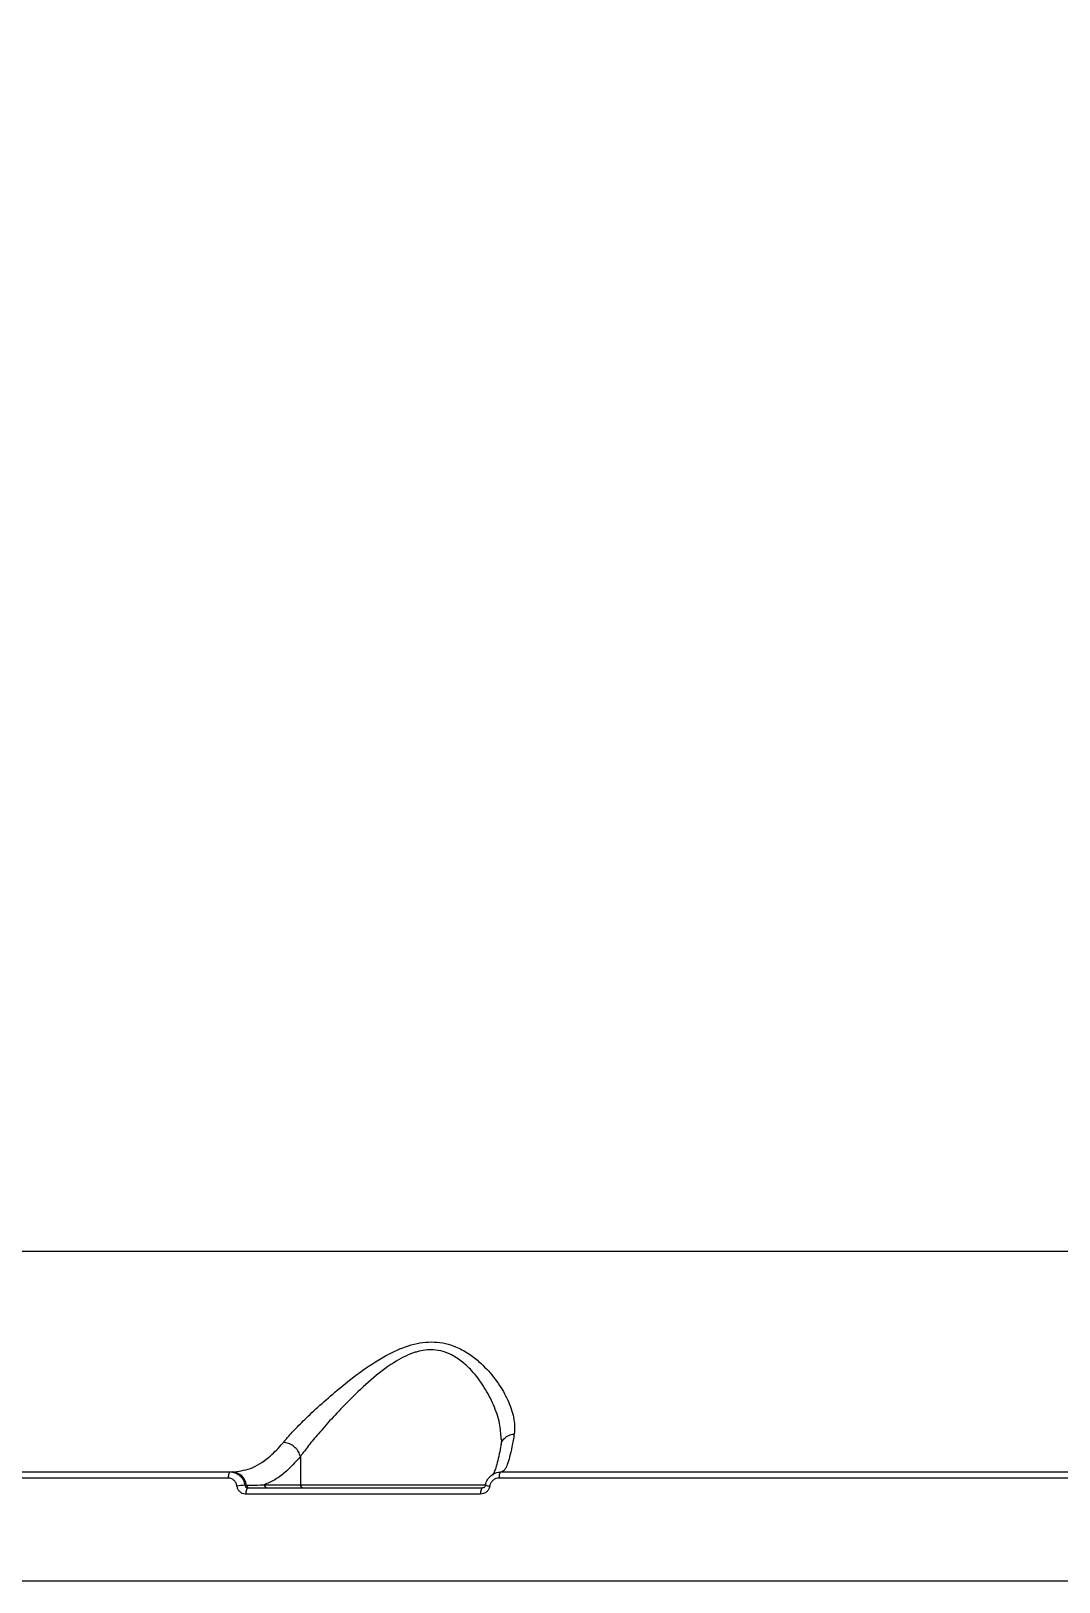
# Model space of a CAD drawing. Header units: millimetres. Extents: x -9609 to 9022, y -7175 to 8108.
# Drawn here: x -3373.2 to -3212.6, y 3608 to 3850.3 of the extents above; entities that cross this region are included whole.
import ezdxf

# ---------------------------------------------------------------- set-up
doc = ezdxf.new("R2010")
doc.units = ezdxf.units.MM
for name, color, linetype in [('DIKOM_ОБЪЕКТ', 7, 'Continuous'), ('DIKOM_РАЗМЕР_ЗОНА', 7, 'Continuous'), ('DIKOM_РАЗМЕР_ОБЪЕКТА', 7, 'Continuous')]:
    doc.layers.add(name, color=color, linetype=linetype)
doc.styles.add('style1', font='arial.ttf', dxfattribs={"width": 0.8})
doc.dimstyles.new('1-50', dxfattribs={"dimtxt": 300, "dimasz": 200, "dimexe": 100, "dimexo": 0, "dimgap": 100, "dimtad": 1, "dimtxsty": 'style1', "dimcen": 200, "dimclrd": 7, "dimclre": 7, "dimclrt": 7, "dimadec": 1, "dimazin": 2, "dimtfac": 1, "dimtmove": 0, "dimatfit": 2, "dimfxl": 0, "dimlwd": 25, "dimlwe": 18, "dimarcsym": 0})

# ---------------------------------------------------------------- blocks, each defined once
blk = doc.blocks.new('*D10')
at = {"layer": 'Defpoints', "color": 0, "transparency": 16777216}
for p in [(-405.54, 6589.16), (-8044.66, -3492.79), (424.09, -3492.79)]:
    blk.add_point(p, dxfattribs=at)
at = {"layer": 'DIKOM_РАЗМЕР_ОБЪЕКТА', "color": 7, "lineweight": 18, "transparency": 16777216}
for p, q in [((-405.54, 6589.16), (-8144.66, 6589.16)), ((424.09, -3492.79), (-8144.66, -3492.79))]:
    blk.add_line(p, q, dxfattribs=at)
at = {"layer": 'DIKOM_РАЗМЕР_ОБЪЕКТА', "color": 7, "lineweight": 25, "transparency": 16777216}
blk.add_line((-8044.66, 6389.16), (-8044.66, -3292.79), dxfattribs=at)
at = {"layer": 'DIKOM_РАЗМЕР_ОБЪЕКТА', "color": 7, "transparency": 16777216}
for points in [[(-8077.99, 6389.16), (-8011.32, 6389.16), (-8044.66, 6589.16)], [(-8077.99, -3292.79), (-8011.32, -3292.79), (-8044.66, -3492.79)]]:
    blk.add_solid(points, dxfattribs=at)
at = {"layer": 'DIKOM_РАЗМЕР_ОБЪЕКТА', "color": 7, "transparency": 16777216, "insert": (-8297.83, 1541.5), "char_height": 300, "attachment_point": 5, "rotation": 90, "style": 'style1'}
blk.add_mtext('10100', dxfattribs=at)
blk = doc.blocks.new('*D13')
at = {"layer": 'Defpoints', "color": 0, "transparency": 16777216}
for p in [(-4933.28, 8107.63), (-9158.98, -4977.79), (-1652.91, -4977.79)]:
    blk.add_point(p, dxfattribs=at)
at = {"layer": 'DIKOM_РАЗМЕР_ЗОНА', "color": 7, "lineweight": 18, "transparency": 16777216}
for p, q in [((-4933.28, 8107.63), (-9258.98, 8107.63)), ((-1652.91, -4977.79), (-9258.98, -4977.79))]:
    blk.add_line(p, q, dxfattribs=at)
at = {"layer": 'DIKOM_РАЗМЕР_ЗОНА', "color": 7, "lineweight": 25, "transparency": 16777216}
blk.add_line((-9158.98, 7907.63), (-9158.98, -4777.79), dxfattribs=at)
at = {"layer": 'DIKOM_РАЗМЕР_ЗОНА', "color": 7, "transparency": 16777216}
for points in [[(-9192.32, 7907.63), (-9125.65, 7907.63), (-9158.98, 8107.63)], [(-9192.32, -4777.79), (-9125.65, -4777.79), (-9158.98, -4977.79)]]:
    blk.add_solid(points, dxfattribs=at)
at = {"layer": 'DIKOM_РАЗМЕР_ЗОНА', "color": 7, "transparency": 16777216, "insert": (-9412.26, 1541.5), "char_height": 300, "attachment_point": 5, "rotation": 90, "style": 'style1'}
blk.add_mtext('13100', dxfattribs=at)

msp = doc.modelspace()

# ---------------------------------------------------------------- linework, layer by layer
at = {"layer": 'DIKOM_ОБЪЕКТ', "color": 7, "linetype": 'Continuous', "lineweight": 15}
for p, q in [((-3468.342, 3659.715), (-3019.442, 3659.715)), ((-3299.761, 3630.229), (-3299.779, 3630.388)), ((-3331.168, 3627.617), (-3331.168, 3623.212)), ((-3342.44, 3624.253), (-3443.904, 3624.253)), ((-3443.475, 3625.212), (-3342.095, 3625.212)), ((-3342.095, 3625.212), (-3341.816, 3625.212)), ((-3339.828, 3623.129), (-3339.58, 3623.129)), ((-3336.8, 3623.212), (-3331.168, 3623.212)), ((-3331.168, 3623.212), (-3302.144, 3623.212)), ((-3302.251, 3623.129), (-3302.256, 3623.128)), ((-3193.547, 3624.253), (-3300.138, 3624.253)), ((-3299.827, 3625.212), (-3193.324, 3625.212)), ((-3303.025, 3621.747), (-3339.692, 3621.747)), ((-3339.348, 3622.712), (-3302.712, 3622.712)), ((-3546.252, 3608.215), (-3003.61, 3608.215))]:
    msp.add_line(p, q, dxfattribs=at)
at = {"layer": 'DIKOM_ОБЪЕКТ', "color": 7, "linetype": 'Continuous', "lineweight": 15, "flags": 128}
for points in [[(-3342.095, 3625.212), (-3342.16, 3625.194), (-3342.224, 3625.14), (-3342.283, 3625.052), (-3342.335, 3624.933), (-3342.377, 3624.789), (-3342.41, 3624.623), (-3342.431, 3624.442), (-3342.44, 3624.253)], [(-3299.827, 3625.212), (-3299.886, 3625.194), (-3299.944, 3625.14), (-3299.996, 3625.052), (-3300.043, 3624.933), (-3300.081, 3624.789), (-3300.111, 3624.623), (-3300.13, 3624.442), (-3300.138, 3624.253)], [(-3339.348, 3622.712), (-3339.414, 3622.694), (-3339.477, 3622.639), (-3339.535, 3622.551), (-3339.587, 3622.431), (-3339.63, 3622.286), (-3339.662, 3622.119), (-3339.683, 3621.937), (-3339.692, 3621.747)], [(-3302.712, 3622.712), (-3302.772, 3622.694), (-3302.829, 3622.639), (-3302.882, 3622.551), (-3302.93, 3622.431), (-3302.969, 3622.286), (-3302.998, 3622.119), (-3303.017, 3621.937), (-3303.025, 3621.747)]]:
    msp.add_lwpolyline(points, dxfattribs=at)
at = {"layer": 'DIKOM_ОБЪЕКТ', "color": 7, "linetype": 'Continuous', "lineweight": 15}
for centre, radius, start, end in [((-3341.911, 3622.869), 2.345, 6.36747, 87.66612), ((-3339.714, 3616.02), 7.11, 90.92334, 100.97311), ((-3339.114, 3623.181), 0.469, 186.40322, 267.65475), ((-3336.323, 3623.19), 0.478, 177.30055, 267.11274), ((-3330.69, 3623.19), 0.479, 177.39342, 267.01987), ((-3300.291, 3631.613), 8.71, 256.95586, 261.47229)]:
    msp.add_arc(centre, radius, start, end, dxfattribs=at)
for points, knots in [([(-3279.89, 3989.114), (-3282.415, 3989.102), (-3288.692, 3989.073), (-3298.704, 3987.699), (-3309.893, 3985.081), (-3320.998, 3981.223), (-3331.968, 3976.194), (-3342.753, 3970.001), (-3353.304, 3962.666), (-3363.602, 3954.178), (-3373.636, 3944.582), (-3383.388, 3933.905), (-3392.814, 3922.199), (-3401.869, 3909.519), (-3410.514, 3895.903), (-3418.73, 3881.36), (-3426.511, 3865.935), (-3433.844, 3849.67), (-3440.696, 3832.645), (-3447.033, 3814.936), (-3452.941, 3796.25), (-3458.361, 3776.585), (-3463.258, 3755.972), (-3467.521, 3734.813), (-3471.111, 3713.172), (-3474.082, 3691.147), (-3475.484, 3676.225), (-3476.184, 3668.767)], [0, 0, 0, 0, 0.026938, 0.0669713, 0.107132, 0.1473573, 0.1875819, 0.2277421, 0.2677753, 0.3076755, 0.3477028, 0.3877943, 0.4278853, 0.467912, 0.507812, 0.5476173, 0.5875487, 0.6275441, 0.6675393, 0.70747, 0.7472753, 0.789314, 0.83139, 0.8734287, 0.9156066, 0.9578221, 1, 1, 1, 1]), ([(-3333.834, 3629.832), (-3333.728, 3629.96), (-3333.203, 3630.59), (-3332.064, 3631.83), (-3330.153, 3633.74), (-3327.828, 3635.909), (-3324.885, 3638.448), (-3321.456, 3641.161), (-3317.692, 3643.574), (-3314.457, 3644.979), (-3312.029, 3645.484), (-3310.219, 3645.568), (-3308.488, 3645.319), (-3306.701, 3644.741), (-3304.943, 3643.792), (-3302.89, 3642.216), (-3300.891, 3640.068), (-3299.152, 3637.392), (-3298.012, 3634.714), (-3297.62, 3632.612), (-3297.724, 3631.489), (-3297.755, 3631.151)], [0, 0, 0, 0, 0.0134509, 0.0663207, 0.1192292, 0.1832732, 0.2473487, 0.3264798, 0.4053669, 0.4678575, 0.499095, 0.5303047, 0.5614406, 0.5926246, 0.6345111, 0.6764898, 0.7480848, 0.8197597, 0.8939565, 0.9680663, 1, 1, 1, 1]), ([(-3299.779, 3630.388), (-3299.833, 3631.178), (-3299.949, 3632.873), (-3300.899, 3635.622), (-3302.349, 3638.451), (-3304.031, 3640.733), (-3305.806, 3642.428), (-3307.306, 3643.438), (-3308.866, 3644.072), (-3310.674, 3644.395), (-3312.301, 3644.196), (-3314.403, 3643.539), (-3316.943, 3642.19), (-3320.2, 3639.619), (-3323.199, 3636.779), (-3325.795, 3634.078), (-3327.842, 3631.788), (-3329.582, 3629.755), (-3330.536, 3628.431), (-3331.1, 3627.762), (-3331.169, 3627.624), (-3331.169, 3627.624)], [0, 0, 0, 0, 0.0701827, 0.1506134, 0.2253898, 0.301793, 0.3439033, 0.3869465, 0.4167332, 0.4476645, 0.4960646, 0.5079768, 0.5704732, 0.6516101, 0.7359133, 0.8038443, 0.8729315, 0.9288831, 0.9858364, 0.9999673, 1, 1, 1, 1]), ([(-3299.774, 3630.388), (-3299.77, 3630.347), (-3299.736, 3630.005), (-3299.794, 3629.745), (-3299.845, 3629.517)], [0, 0, 0, 0, 0.1211206, 1, 1, 1, 1]), ([(-3299.768, 3629.472), (-3299.76, 3629.56), (-3299.73, 3629.888), (-3299.392, 3630.387), (-3298.801, 3630.876), (-3298.244, 3631.074), (-3297.888, 3631.136), (-3297.801, 3631.146), (-3297.755, 3631.151)], [0, 0, 0, 0, 0.1005408, 0.3716673, 0.6428294, 0.9139308, 0.9543024, 1, 1, 1, 1]), ([(-3297.755, 3631.151), (-3297.869, 3630.462), (-3298.099, 3629.075), (-3298.462, 3627.51), (-3298.832, 3626.335), (-3299.262, 3625.422), (-3299.573, 3625.29), (-3299.756, 3625.212)], [0, 0, 0, 0, 0.18728676, 0.37654968, 0.55700646, 0.73919491, 1, 1, 1, 1]), ([(-3341.816, 3625.212), (-3340.865, 3625.319), (-3338.936, 3625.536), (-3336.369, 3627.152), (-3334.69, 3628.794), (-3333.946, 3629.697), (-3333.834, 3629.832)], [0, 0, 0, 0, 0.3434953, 0.6969322, 0.9545308, 1, 1, 1, 1]), ([(-3331.169, 3627.624), (-3331.25, 3627.873), (-3331.411, 3628.37), (-3331.95, 3629.032), (-3332.637, 3629.535), (-3333.256, 3629.761), (-3333.655, 3629.822), (-3333.792, 3629.83), (-3333.834, 3629.832)], [0, 0, 0, 0, 0.2204696, 0.4409376, 0.6614377, 0.8819244, 0.9635242, 1, 1, 1, 1]), ([(-3299.805, 3629.477), (-3299.898, 3628.975), (-3300.094, 3627.907), (-3300.398, 3626.628), (-3300.692, 3625.635), (-3300.924, 3625.023), (-3301.083, 3624.721), (-3301.086, 3624.719), (-3301.088, 3624.718)], [0, 0, 0, 0, 0.182336, 0.3878562, 0.5897313, 0.7599614, 0.9110694, 1, 1, 1, 1]), ([(-3331.168, 3627.617), (-3331.964, 3626.725), (-3333.258, 3625.273), (-3335.165, 3623.922), (-3336.254, 3623.449), (-3336.8, 3623.212)], [0, 0, 0, 0, 0.4427007, 0.7201563, 1, 1, 1, 1]), ([(-3331.169, 3627.624), (-3331.169, 3627.622), (-3331.168, 3627.62), (-3331.168, 3627.618), (-3331.168, 3627.617)], [0, 0, 0, 0, 0.69456007, 1, 1, 1, 1]), ([(-3341.067, 3623), (-3341.106, 3623.163), (-3341.185, 3623.49), (-3341.487, 3623.89), (-3341.887, 3624.163), (-3342.227, 3624.248), (-3342.413, 3624.252), (-3342.44, 3624.253)], [0, 0, 0, 0, 0.239406, 0.4786319, 0.7179851, 0.9576527, 1, 1, 1, 1]), ([(-3342.095, 3625.212), (-3342.049, 3625.211), (-3341.745, 3625.205), (-3341.185, 3625.063), (-3340.526, 3624.608), (-3340.026, 3623.944), (-3339.894, 3623.4), (-3339.828, 3623.129)], [0, 0, 0, 0, 0.04231584, 0.28200847, 0.52126605, 0.76062202, 1, 1, 1, 1]), ([(-3339.692, 3621.747), (-3339.72, 3621.747), (-3339.905, 3621.751), (-3340.247, 3621.837), (-3340.647, 3622.111), (-3340.95, 3622.51), (-3341.028, 3622.836), (-3341.067, 3623)], [0, 0, 0, 0, 0.0425978, 0.2824589, 0.521534, 0.7607993, 1, 1, 1, 1]), ([(-3339.828, 3623.129), (-3339.816, 3623.075), (-3339.791, 3622.966), (-3339.686, 3622.832), (-3339.545, 3622.742), (-3339.424, 3622.714), (-3339.358, 3622.712), (-3339.348, 3622.712)], [0, 0, 0, 0, 0.2367955, 0.4740769, 0.7138051, 0.9566696, 1, 1, 1, 1]), ([(-3339.58, 3623.129), (-3339.44, 3623.129), (-3338.736, 3623.131), (-3337.796, 3623.157), (-3337.015, 3623.2), (-3336.8, 3623.212)], [0, 0, 0, 0, 0.15332142, 0.76660402, 1, 1, 1, 1]), ([(-3301.582, 3623), (-3301.586, 3622.98), (-3301.619, 3622.796), (-3301.752, 3622.455), (-3302.084, 3622.064), (-3302.527, 3621.798), (-3302.859, 3621.764), (-3303.025, 3621.747)], [0, 0, 0, 0, 0.0278634, 0.2650533, 0.5077031, 0.7539964, 1, 1, 1, 1]), ([(-3302.261, 3623.13), (-3302.266, 3623.099), (-3302.279, 3623.017), (-3302.346, 3622.899), (-3302.452, 3622.791), (-3302.58, 3622.72), (-3302.669, 3622.723), (-3302.713, 3622.724)], [0, 0, 0, 0, 0.1139788, 0.3019232, 0.5106888, 0.7623158, 1, 1, 1, 1]), ([(-3302.251, 3623.129), (-3302.245, 3623.162), (-3302.189, 3623.469), (-3301.967, 3624.036), (-3301.41, 3624.684), (-3300.666, 3625.127), (-3300.107, 3625.184), (-3299.827, 3625.212)], [0, 0, 0, 0, 0.0286314, 0.2670604, 0.5101441, 0.75565, 1, 1, 1, 1]), ([(-3300.138, 3624.253), (-3300.304, 3624.236), (-3300.636, 3624.202), (-3301.08, 3623.936), (-3301.412, 3623.546), (-3301.544, 3623.204), (-3301.578, 3623.02), (-3301.582, 3623)], [0, 0, 0, 0, 0.2457997, 0.4918449, 0.7342597, 0.9715082, 1, 1, 1, 1])]:
    msp.add_open_spline(points, degree=3, knots=knots, dxfattribs=at)

# ---------------------------------------------------------------- dimensions: what is measured, and where the dimension line sits
at = {"layer": 'DIKOM_РАЗМЕР_ЗОНА'}
dim = msp.add_linear_dim(base=(-9158.984, -4977.788), p1=(-4933.276, 8107.631), p2=(-1652.914, -4977.788), angle=90, text='13100', dimstyle='1-50', dxfattribs=at)
dim.commit()
dim.dimension.update_dxf_attribs({"geometry": '*D13', "text_midpoint": (-9158.984, 1541.499), "dimtype": 160})
at = {"layer": 'DIKOM_РАЗМЕР_ОБЪЕКТА'}
dim = msp.add_linear_dim(base=(-8044.657, -3492.788), p1=(-405.539, 6589.161), p2=(424.086, -3492.788), angle=90, text='10100', dimstyle='1-50', dxfattribs=at)
dim.commit()
dim.dimension.update_dxf_attribs({"geometry": '*D10', "text_midpoint": (-8044.657, 1541.499), "dimtype": 160})

doc.saveas('drawing.dxf')
